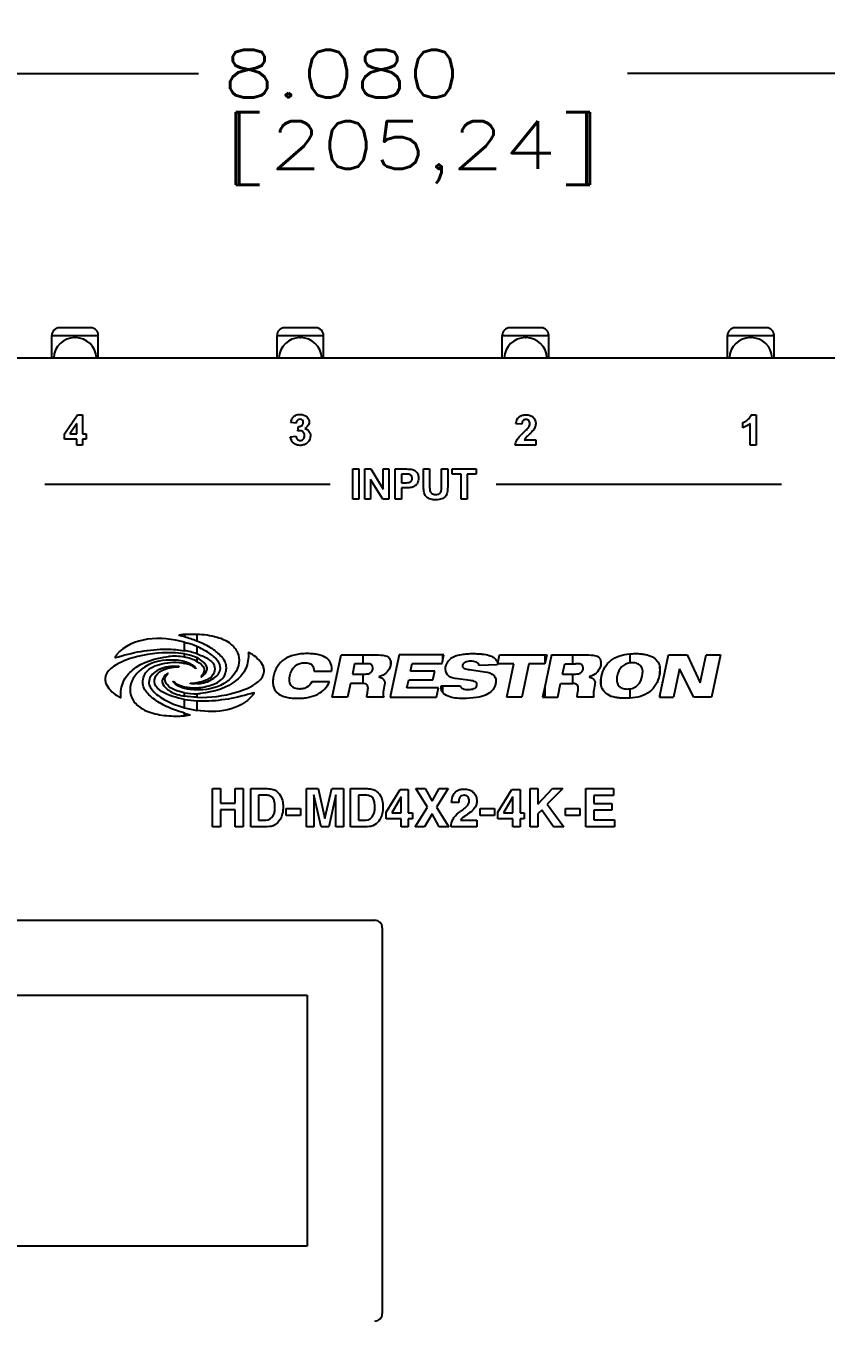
# Paper-space layout 'HD-MD4X2-4K-E_1' of a CAD drawing. Header units: inches. Extents: x 0 to 22, y 0 to 17.
# Drawn here: x 4.244 to 6.342, y 6.028 to 9.424 of the extents above; entities that cross this region are included whole.
import ezdxf
from ezdxf.enums import TextEntityAlignment as Align

# ---------------------------------------------------------------- set-up
doc = ezdxf.new("R2010")
doc.units = ezdxf.units.IN
doc.header["$LTSCALE"] = 1.21
doc.header["$MEASUREMENT"] = 0
doc.layers.get('0').update_dxf_attribs({"linetype": 'CONTINUOUS'})
doc.layers.add('DIM', color=7, linetype='CONTINUOUS')
doc.styles.get("Standard").update_dxf_attribs({"font": 'simplex.shx'})
doc.dimstyles.new('DIMSTYLE_1', dxfattribs={"dimtxt": 0.125, "dimasz": 0.18, "dimexe": 0.125, "dimexo": 0.0625, "dimgap": 0.0625, "dimtad": 0, "dimtih": 1, "dimtoh": 1, "dimdec": 3, "dimzin": 4, "dimdsep": 46, "dimtxsty": 'Standard', "dimblk": '_FILLED', "dimblk1": '_FILLED', "dimblk2": '_FILLED', "dimcen": 0.09, "dimadec": 0, "dimazin": 0, "dimtp": 0.001, "dimtm": 0.001, "dimtfac": 1, "dimtdec": 3, "dimtofl": 0, "dimtmove": 0, "dimatfit": 3, "dimldrblk": '_FILLED', "dimfxl": 0, "dimtolj": 1, "dimtzin": 4, "dimarcsym": 0})

# ---------------------------------------------------------------- blocks, each defined once
blk = doc.blocks.new('_FILLED')
at = {"color": 0, "linetype": 'ByBlock'}
blk.add_solid([(0, 0), (-1, 0.174), (-1, -0.174)], dxfattribs=at)
blk = doc.blocks.new('*D6')
at = {"layer": 'DIM', "color": 5, "linetype": 'Continuous'}
for p, q in [((1.219, 8.2142), (1.219, 9.4239)), ((9.2993, 8.1159), (9.2993, 9.4239)), ((1.219, 9.2989), (4.6966, 9.2989)), ((9.2993, 9.2989), (5.8216, 9.2989))]:
    blk.add_line(p, q, dxfattribs=at)
at = {"layer": 'DIM', "color": 5, "linetype": 'Continuous', "xscale": 0.18, "yscale": 0.18, "zscale": 0.18, "rotation": 180}
blk.add_blockref('_FILLED', (1.219, 9.2989), dxfattribs=at)
at = {"layer": 'DIM', "color": 5, "linetype": 'Continuous', "xscale": 0.18, "yscale": 0.18, "zscale": 0.18}
blk.add_blockref('_FILLED', (9.2993, 9.2989), dxfattribs=at)
at = {"layer": 'DIM', "color": 5, "linetype": 'Continuous'}
for s, p, p2 in [('8.080', (4.7591, 9.2364), (5.3841, 9.2364)), ('[', (4.7591, 9.0489), (4.8841, 9.0489)), ('205,24', (4.8841, 9.0489), (5.6341, 9.0489)), (']', (5.6341, 9.0489), (5.7591, 9.0489))]:
    blk.add_text(s, height=0.125, dxfattribs=at).set_placement(p, p2, align=Align.FIT)

psp = doc.layouts.new('HD-MD4X2-4K-E_1')

# ---------------------------------------------------------------- linework, layer by layer
at = {"color": 7, "linetype": 'Continuous'}
for p, q in [((4.4146, 8.6321), (4.332, 8.6321)), ((5.0052, 8.6321), (4.9225, 8.6321)), ((5.5957, 8.6321), (5.5131, 8.6321)), ((6.1863, 8.6321), (6.1036, 8.6321)), ((4.3123, 8.5534), (4.3123, 8.6125)), ((4.3123, 8.6125), (4.4343, 8.6125)), ((4.3724, 8.6065), (4.3743, 8.6065)), ((4.4343, 8.5534), (4.4343, 8.6125)), ((4.9028, 8.5534), (4.9028, 8.6125)), ((4.9028, 8.6125), (5.0249, 8.6125)), ((4.9629, 8.6065), (4.9649, 8.6065)), ((5.0249, 8.5534), (5.0249, 8.6125)), ((5.4934, 8.5534), (5.4934, 8.6125)), ((5.4934, 8.6125), (5.6154, 8.6125)), ((5.5535, 8.6065), (5.5554, 8.6065)), ((5.6154, 8.5534), (5.6154, 8.6125)), ((6.0839, 8.5534), (6.0839, 8.6125)), ((6.0839, 8.6125), (6.206, 8.6125)), ((6.144, 8.6065), (6.146, 8.6065)), ((6.206, 8.5534), (6.206, 8.6125)), ((0.978, 8.5534), (9.5402, 8.5534)), ((4.3456, 8.354), (4.3801, 8.4045)), ((4.3801, 8.4045), (4.3929, 8.4045)), ((4.3929, 8.4045), (4.3929, 8.354)), ((6.1463, 8.4041), (6.1587, 8.4041)), ((6.1587, 8.4041), (6.1587, 8.3242)), ((4.3781, 8.3812), (4.3599, 8.354)), ((4.3781, 8.354), (4.3781, 8.3812)), ((4.9529, 8.382), (4.9388, 8.3844)), ((4.9573, 8.3612), (4.959, 8.3736)), ((5.5446, 8.3792), (5.5294, 8.3807)), ((6.1237, 8.3701), (6.1237, 8.384)), ((6.1434, 8.3242), (6.1434, 8.3817)), ((4.3456, 8.3406), (4.3456, 8.354)), ((4.3781, 8.3406), (4.3456, 8.3406)), ((4.3599, 8.354), (4.3781, 8.354)), ((4.3781, 8.3246), (4.3781, 8.3406)), ((4.3929, 8.3246), (4.3781, 8.3246)), ((4.3929, 8.354), (4.4028, 8.354)), ((4.3929, 8.3406), (4.3929, 8.3246)), ((4.4028, 8.3406), (4.3929, 8.3406)), ((4.4028, 8.354), (4.4028, 8.3406)), ((4.9377, 8.3465), (4.9525, 8.3482)), ((5.5811, 8.3244), (5.5276, 8.3244)), ((5.5508, 8.3385), (5.5811, 8.3385)), ((5.5811, 8.3385), (5.5811, 8.3244)), ((6.1587, 8.3242), (6.1434, 8.3242)), ((5.1013, 8.1826), (5.1013, 8.2621)), ((5.1013, 8.2621), (5.1174, 8.2621)), ((5.1174, 8.2621), (5.1174, 8.1826)), ((5.1329, 8.1826), (5.1329, 8.2621)), ((5.1329, 8.2621), (5.1485, 8.2621)), ((5.1485, 8.2621), (5.1811, 8.2089)), ((5.1811, 8.2089), (5.1811, 8.2621)), ((5.1811, 8.2621), (5.196, 8.2621)), ((5.196, 8.2621), (5.196, 8.1826)), ((5.2129, 8.1826), (5.2129, 8.2621)), ((5.2129, 8.2621), (5.2387, 8.2621)), ((5.2869, 8.2197), (5.2869, 8.2621)), ((5.2869, 8.2621), (5.303, 8.2621)), ((5.303, 8.2621), (5.303, 8.219)), ((5.3343, 8.2181), (5.3343, 8.2621)), ((5.3343, 8.2621), (5.3504, 8.2621)), ((5.3504, 8.2621), (5.3504, 8.2203)), ((5.3617, 8.2487), (5.3617, 8.2621)), ((5.3617, 8.2621), (5.4249, 8.2621)), ((5.4249, 8.2621), (5.4249, 8.2487)), ((5.0425, 8.221), (4.2944, 8.221)), ((5.1478, 8.2346), (5.1478, 8.1826)), ((5.1799, 8.1826), (5.1478, 8.2346)), ((5.229, 8.2487), (5.229, 8.226)), ((5.2368, 8.2487), (5.229, 8.2487)), ((5.229, 8.226), (5.2378, 8.226)), ((5.3853, 8.2487), (5.3617, 8.2487)), ((5.3853, 8.1826), (5.3853, 8.2487)), ((5.4013, 8.2487), (5.4013, 8.1826)), ((5.4249, 8.2487), (5.4013, 8.2487)), ((6.2256, 8.2212), (5.4775, 8.2212)), ((5.229, 8.2126), (5.229, 8.1826)), ((5.2395, 8.2126), (5.229, 8.2126)), ((5.1174, 8.1826), (5.1013, 8.1826)), ((5.1478, 8.1826), (5.1329, 8.1826)), ((5.196, 8.1826), (5.1799, 8.1826)), ((5.229, 8.1826), (5.2129, 8.1826)), ((5.4013, 8.1826), (5.3853, 8.1826)), ((4.6605, 7.8288), (4.6605, 7.8218)), ((4.6925, 7.8292), (4.6925, 7.8108)), ((4.6605, 7.7857), (4.6605, 7.8077)), ((4.6605, 7.8077), (4.6677, 7.8056)), ((4.6605, 7.7686), (4.6605, 7.7772)), ((4.6925, 7.7966), (4.6925, 7.7777)), ((5.8277, 7.7774), (5.8277, 7.7535)), ((4.6605, 7.7525), (4.6605, 7.7574)), ((4.6925, 7.7677), (4.6925, 7.7577)), ((5.0476, 7.664), (5.0712, 7.7749)), ((5.0712, 7.7749), (5.1578, 7.7749)), ((5.1061, 7.7512), (5.1004, 7.7244)), ((5.1337, 7.7512), (5.1061, 7.7512)), ((5.1276, 7.7749), (5.1276, 7.7512)), ((5.2227, 7.7749), (5.2001, 7.6688)), ((5.2001, 7.7608), (5.2001, 7.746)), ((5.2003, 7.7471), (5.2001, 7.746)), ((5.3404, 7.7749), (5.2227, 7.7749)), ((5.2529, 7.7324), (5.2571, 7.7522)), ((5.2571, 7.7522), (5.3356, 7.7522)), ((5.3356, 7.7522), (5.3366, 7.757)), ((5.3366, 7.757), (5.3404, 7.7749)), ((5.3366, 7.7749), (5.3366, 7.757)), ((5.4804, 7.7484), (5.4331, 7.7468)), ((5.478, 7.7599), (5.4818, 7.7526)), ((5.4805, 7.7512), (5.4804, 7.7484)), ((5.5237, 7.7512), (5.4805, 7.7512)), ((5.4818, 7.7526), (5.4865, 7.7749)), ((5.4865, 7.7749), (5.6105, 7.7749)), ((5.5052, 7.664), (5.5237, 7.7512)), ((5.563, 7.7512), (5.5445, 7.664)), ((5.6054, 7.7512), (5.563, 7.7512)), ((5.6046, 7.7749), (5.6046, 7.7512)), ((5.6224, 7.7749), (5.6046, 7.6913)), ((5.6105, 7.7749), (5.6054, 7.7512)), ((5.6224, 7.7749), (5.709, 7.7749)), ((5.6516, 7.7244), (5.6573, 7.7512)), ((5.6573, 7.7512), (5.685, 7.7512)), ((5.6788, 7.7512), (5.6788, 7.7749)), ((5.7521, 7.7503), (5.7516, 7.7471)), ((5.7521, 7.7573), (5.7521, 7.7503)), ((5.9062, 7.6673), (5.9291, 7.7749)), ((5.9062, 7.744), (5.9062, 7.7256)), ((5.9291, 7.7749), (5.9783, 7.7749)), ((5.9783, 7.7749), (6.0121, 7.7013)), ((6.0121, 7.7013), (6.0278, 7.7749)), ((6.0278, 7.7749), (6.0656, 7.7749)), ((6.0656, 7.7749), (6.042, 7.664)), ((4.4521, 7.7118), (4.4521, 7.7099)), ((4.869, 7.7315), (4.869, 7.7339)), ((5.0001, 7.7318), (5.0461, 7.7318)), ((5.1004, 7.7244), (5.1304, 7.7244)), ((5.1276, 7.7244), (5.1276, 7.6995)), ((5.1767, 7.7196), (5.1699, 7.7172)), ((5.1699, 7.7172), (5.1765, 7.7142)), ((5.2435, 7.6882), (5.248, 7.7095)), ((5.248, 7.7095), (5.3116, 7.7095)), ((5.3165, 7.7324), (5.2529, 7.7324)), ((5.3116, 7.7095), (5.3165, 7.7324)), ((5.4102, 7.7073), (5.3773, 7.7115)), ((5.4071, 7.7361), (5.4471, 7.7303)), ((5.6516, 7.7244), (5.6817, 7.7244)), ((5.6788, 7.6995), (5.6788, 7.7244)), ((5.7279, 7.7196), (5.7211, 7.7172)), ((5.7211, 7.7172), (5.7277, 7.7142)), ((5.9062, 7.7256), (5.9052, 7.7201)), ((5.958, 7.7383), (5.9421, 7.664)), ((5.9954, 7.664), (5.958, 7.7383)), ((4.6605, 7.6912), (4.6605, 7.6863)), ((4.6925, 7.7016), (4.6925, 7.6992)), ((4.6925, 7.6887), (4.6925, 7.6826)), ((4.6984, 7.6826), (4.6925, 7.6826)), ((5.0401, 7.7041), (4.994, 7.7041)), ((5.0951, 7.6996), (5.0875, 7.664)), ((5.1245, 7.6996), (5.0951, 7.6996)), ((5.1276, 7.6995), (5.1245, 7.6996)), ((5.3259, 7.6882), (5.2435, 7.6882)), ((5.3207, 7.664), (5.3259, 7.6882)), ((5.3328, 7.69), (5.3331, 7.6907)), ((5.3332, 7.6865), (5.3328, 7.69)), ((5.3331, 7.6907), (5.3333, 7.6937)), ((5.3333, 7.6937), (5.383, 7.6937)), ((5.3366, 7.6937), (5.3366, 7.6773)), ((5.6046, 7.6913), (5.5988, 7.664)), ((5.6046, 7.6913), (5.6046, 7.664)), ((5.6387, 7.664), (5.6463, 7.6996)), ((5.6463, 7.6996), (5.6758, 7.6996)), ((5.6758, 7.6996), (5.6788, 7.6995)), ((5.7521, 7.6984), (5.7521, 7.7091)), ((5.8277, 7.6856), (5.8277, 7.6613)), ((4.6605, 7.6665), (4.6605, 7.6751)), ((4.6605, 7.636), (4.6605, 7.658)), ((4.6925, 7.6728), (4.6925, 7.6634)), ((4.6925, 7.6546), (4.6925, 7.6292)), ((5.0875, 7.664), (5.0476, 7.664)), ((5.2001, 7.6688), (5.1991, 7.664)), ((5.1991, 7.664), (5.3207, 7.664)), ((5.2001, 7.6688), (5.2001, 7.664)), ((5.5445, 7.664), (5.5052, 7.664)), ((5.5988, 7.664), (5.6387, 7.664)), ((5.9062, 7.6673), (5.9054, 7.664)), ((5.9054, 7.664), (5.9421, 7.664)), ((5.9062, 7.664), (5.9062, 7.6673)), ((6.042, 7.664), (5.9954, 7.664)), ((4.6533, 7.6381), (4.6605, 7.636)), ((4.6605, 7.6149), (4.6605, 7.6219)), ((4.6605, 7.6219), (4.6745, 7.6178)), ((4.7338, 7.324), (4.7338, 7.424)), ((4.7338, 7.424), (4.7546, 7.424)), ((4.7546, 7.424), (4.7546, 7.3859)), ((4.7934, 7.3859), (4.7934, 7.424)), ((4.7934, 7.424), (4.8142, 7.424)), ((4.8142, 7.424), (4.8142, 7.324)), ((4.8341, 7.324), (4.8341, 7.424)), ((4.8341, 7.424), (4.8772, 7.424)), ((4.8544, 7.4066), (4.8544, 7.3414)), ((4.8737, 7.4066), (4.8544, 7.4066)), ((4.9801, 7.324), (4.9801, 7.424)), ((4.9801, 7.424), (5.0104, 7.424)), ((5.0182, 7.324), (4.9994, 7.4079)), ((4.9994, 7.4079), (4.9995, 7.3917)), ((5.0104, 7.424), (5.0286, 7.3454)), ((5.0286, 7.3454), (5.0467, 7.424)), ((5.0574, 7.4079), (5.0385, 7.324)), ((5.0467, 7.424), (5.0768, 7.424)), ((5.0573, 7.3917), (5.0574, 7.4079)), ((5.0768, 7.424), (5.0768, 7.324)), ((5.0959, 7.324), (5.0959, 7.424)), ((5.0959, 7.424), (5.139, 7.424)), ((5.1162, 7.4066), (5.1162, 7.3414)), ((5.1355, 7.4066), (5.1162, 7.4066)), ((5.1892, 7.3621), (5.2253, 7.4218)), ((5.2253, 7.4218), (5.247, 7.4218)), ((5.247, 7.4218), (5.247, 7.3603)), ((5.297, 7.375), (5.2665, 7.424)), ((5.2665, 7.424), (5.2914, 7.424)), ((5.2914, 7.424), (5.3092, 7.3915)), ((5.3092, 7.3915), (5.3276, 7.424)), ((5.3517, 7.424), (5.3211, 7.3758)), ((5.3276, 7.424), (5.3517, 7.424)), ((5.482, 7.3621), (5.5182, 7.4218)), ((5.5182, 7.4218), (5.5399, 7.4218)), ((5.5399, 7.4218), (5.5399, 7.3603)), ((5.5664, 7.324), (5.5664, 7.424)), ((5.5664, 7.424), (5.5869, 7.424)), ((5.5869, 7.3828), (5.6255, 7.424)), ((5.5869, 7.424), (5.5869, 7.3828)), ((5.6525, 7.424), (5.6115, 7.3829)), ((5.6255, 7.424), (5.6525, 7.424)), ((5.7129, 7.324), (5.7129, 7.424)), ((5.7129, 7.424), (5.7851, 7.424)), ((5.7333, 7.4063), (5.7333, 7.3851)), ((5.7851, 7.4063), (5.7333, 7.4063)), ((5.7851, 7.424), (5.7851, 7.4063)), ((4.7546, 7.3859), (4.7934, 7.3859)), ((4.9269, 7.3536), (4.9269, 7.3719)), ((4.9269, 7.3719), (4.9647, 7.3719)), ((4.9647, 7.3719), (4.9647, 7.3536)), ((4.9995, 7.3917), (4.9995, 7.324)), ((5.0573, 7.324), (5.0573, 7.3917)), ((5.2281, 7.4027), (5.2036, 7.3603)), ((5.2281, 7.3603), (5.2281, 7.4027)), ((5.2649, 7.324), (5.297, 7.375)), ((5.3211, 7.3758), (5.3536, 7.324)), ((5.3793, 7.3879), (5.3605, 7.3879)), ((5.4354, 7.3536), (5.4354, 7.3719)), ((5.4354, 7.3719), (5.4733, 7.3719)), ((5.4733, 7.3719), (5.4733, 7.3536)), ((5.5209, 7.4027), (5.4964, 7.3603)), ((5.5209, 7.3603), (5.5209, 7.4027)), ((5.6115, 7.3829), (5.6546, 7.324)), ((5.6588, 7.3536), (5.6588, 7.3719)), ((5.6588, 7.3719), (5.6966, 7.3719)), ((5.6966, 7.3719), (5.6966, 7.3536)), ((5.7333, 7.3851), (5.7808, 7.3851)), ((5.7808, 7.3851), (5.7808, 7.3677)), ((4.7546, 7.3687), (4.7546, 7.324)), ((4.7934, 7.3687), (4.7546, 7.3687)), ((4.7934, 7.324), (4.7934, 7.3687)), ((4.8544, 7.3414), (4.8737, 7.3414)), ((4.9647, 7.3536), (4.9269, 7.3536)), ((5.1162, 7.3414), (5.1355, 7.3414)), ((5.1892, 7.3452), (5.1892, 7.3621)), ((5.2281, 7.3452), (5.1892, 7.3452)), ((5.2036, 7.3603), (5.2281, 7.3603)), ((5.2281, 7.324), (5.2281, 7.3452)), ((5.247, 7.3603), (5.2582, 7.3603)), ((5.247, 7.3452), (5.247, 7.324)), ((5.2582, 7.3452), (5.247, 7.3452)), ((5.2582, 7.3603), (5.2582, 7.3452)), ((5.3092, 7.3581), (5.2892, 7.324)), ((5.3282, 7.324), (5.3092, 7.3581)), ((5.3839, 7.3411), (5.4268, 7.3411)), ((5.4061, 7.3594), (5.3983, 7.3539)), ((5.4268, 7.3411), (5.4268, 7.324)), ((5.4733, 7.3536), (5.4354, 7.3536)), ((5.482, 7.3452), (5.482, 7.3621)), ((5.5209, 7.3452), (5.482, 7.3452)), ((5.4964, 7.3603), (5.5209, 7.3603)), ((5.5209, 7.324), (5.5209, 7.3452)), ((5.5399, 7.3603), (5.551, 7.3603)), ((5.5399, 7.3452), (5.5399, 7.324)), ((5.551, 7.3452), (5.5399, 7.3452)), ((5.551, 7.3603), (5.551, 7.3452)), ((5.597, 7.3677), (5.5869, 7.3575)), ((5.5869, 7.3575), (5.5869, 7.324)), ((5.6278, 7.324), (5.597, 7.3677)), ((5.6966, 7.3536), (5.6588, 7.3536)), ((5.7333, 7.3677), (5.7333, 7.342)), ((5.7808, 7.3677), (5.7333, 7.3677)), ((5.7333, 7.342), (5.7876, 7.342)), ((5.7876, 7.342), (5.7876, 7.324)), ((4.7546, 7.324), (4.7338, 7.324)), ((4.8142, 7.324), (4.7934, 7.324)), ((4.8772, 7.324), (4.8341, 7.324)), ((4.9995, 7.324), (4.9801, 7.324)), ((5.0385, 7.324), (5.0182, 7.324)), ((5.0768, 7.324), (5.0573, 7.324)), ((5.139, 7.324), (5.0959, 7.324)), ((5.247, 7.324), (5.2281, 7.324)), ((5.2892, 7.324), (5.2649, 7.324)), ((5.3536, 7.324), (5.3282, 7.324)), ((5.4268, 7.324), (5.3595, 7.324)), ((5.5399, 7.324), (5.5209, 7.324)), ((5.5869, 7.324), (5.5664, 7.324)), ((5.6546, 7.324), (5.6278, 7.324)), ((5.7876, 7.324), (5.7129, 7.324)), ((2.0046, 7.079), (5.1591, 7.079)), ((5.1788, 7.0593), (5.1788, 6.0475)), ((2.1788, 6.8821), (4.982, 6.8821)), ((4.982, 6.8821), (4.982, 6.2247)), ((4.982, 6.2247), (2.1788, 6.2247))]:
    psp.add_line(p, q, dxfattribs=at)
for centre, radius, start, end in [((4.332, 8.6125), 0.0197, 90, 180), ((4.4146, 8.6125), 0.0197, 0, 90), ((4.9225, 8.6125), 0.0197, 90, 180), ((5.0052, 8.6125), 0.0197, 0, 90), ((5.5131, 8.6125), 0.0197, 90, 180), ((5.5957, 8.6125), 0.0197, 0, 90), ((6.1036, 8.6125), 0.0197, 90, 180), ((6.1863, 8.6125), 0.0197, 0, 90), ((4.3724, 8.5514), 0.0551, 90, 177.9516), ((4.3743, 8.5514), 0.0551, 2.0478, 90), ((4.9629, 8.5514), 0.0551, 90, 177.9516), ((4.9649, 8.5514), 0.0551, 2.0478, 90), ((5.5535, 8.5514), 0.0551, 90, 177.9516), ((5.5554, 8.5514), 0.0551, 2.0478, 90), ((6.144, 8.5514), 0.0551, 90, 177.9516), ((6.146, 8.5514), 0.0551, 2.0478, 90), ((4.444, 7.1116), 0.7424, 73.0421, 74.1637), ((4.5913, 7.5566), 0.2605, 67.153, 72.9389), ((4.634, 7.6257), 0.1454, 79.4923, 96.0511), ((4.7028, 7.9969), 0.3336, 268.231, 286.2296), ((4.687, 7.8186), 0.1459, 259.5337, 272.1325), ((4.6881, 7.8024), 0.1297, 271.911, 276.3048), ((4.6387, 8), 0.3858, 270.8088, 273.2492), ((4.7346, 7.9032), 0.2773, 254.5165, 261.2674), ((5.1591, 7.0593), 0.0197, 0, 90), ((5.1591, 6.0475), 0.0197, 270, 360)]:
    psp.add_arc(centre, radius, start, end, dxfattribs=at)
for points, knots in [([(4.9388, 8.3844), (4.9397, 8.3885), (4.9419, 8.3962), (4.9516, 8.4038), (4.9658, 8.4065), (4.9818, 8.4011), (4.9876, 8.3888), (4.9869, 8.3832), (4.9867, 8.3824)], [0, 0, 0, 0, 0.173021, 0.322776, 0.492634, 0.764598, 0.965941, 1, 1, 1, 1]), ([(4.9634, 8.3927), (4.9632, 8.3927), (4.9606, 8.3927), (4.955, 8.3905), (4.9532, 8.3849), (4.9529, 8.382)], [0, 0, 0, 0, 0.023326, 0.469195, 1, 1, 1, 1]), ([(4.959, 8.3736), (4.9623, 8.3735), (4.9691, 8.3747), (4.9727, 8.3834), (4.9702, 8.3909), (4.9656, 8.3926), (4.9634, 8.3927)], [0, 0, 0, 0, 0.314223, 0.577114, 0.794992, 1, 1, 1, 1]), ([(5.5294, 8.3807), (5.5301, 8.3873), (5.534, 8.3978), (5.5462, 8.4035), (5.556, 8.4047), (5.5661, 8.4034), (5.5772, 8.3971), (5.5814, 8.3867), (5.581, 8.3798), (5.5809, 8.3786)], [0, 0, 0, 0, 0.25118, 0.364908, 0.489935, 0.623559, 0.740564, 0.956377, 1, 1, 1, 1]), ([(5.5626, 8.3717), (5.5644, 8.3744), (5.5668, 8.3803), (5.5646, 8.3883), (5.5597, 8.3913), (5.5555, 8.3918), (5.5512, 8.3912), (5.5483, 8.3894), (5.5471, 8.3879), (5.5468, 8.3874)], [0, 0, 0, 0, 0.270949, 0.499437, 0.605612, 0.725485, 0.845201, 0.95374, 1, 1, 1, 1]), ([(6.1237, 8.384), (6.1259, 8.3847), (6.1304, 8.3868), (6.1369, 8.3912), (6.1428, 8.3968), (6.1454, 8.4016), (6.1463, 8.4041)], [0, 0, 0, 0, 0.219879, 0.482005, 0.750571, 1, 1, 1, 1]), ([(4.9756, 8.3681), (4.9797, 8.3672), (4.9879, 8.3625), (4.9925, 8.347), (4.986, 8.3325), (4.9744, 8.3251), (4.9648, 8.3236), (4.9586, 8.3243), (4.9561, 8.3249)], [0, 0, 0, 0, 0.172515, 0.348527, 0.611971, 0.750553, 0.894603, 1, 1, 1, 1]), ([(4.9748, 8.3522), (4.9747, 8.3532), (4.9741, 8.3556), (4.9715, 8.3603), (4.9646, 8.3632), (4.9596, 8.3618), (4.9573, 8.3612)], [0, 0, 0, 0, 0.126894, 0.327782, 0.689438, 1, 1, 1, 1]), ([(5.5276, 8.3244), (5.5279, 8.327), (5.5291, 8.3324), (5.5329, 8.3405), (5.5401, 8.3493), (5.5463, 8.3552), (5.55, 8.3587)], [0, 0, 0, 0, 0.191305, 0.386462, 0.638615, 1, 1, 1, 1]), ([(5.55, 8.3587), (5.5515, 8.3601), (5.5559, 8.3643), (5.5604, 8.3685), (5.5626, 8.3717)], [0, 0, 0, 0, 0.353209, 1, 1, 1, 1]), ([(5.5809, 8.3786), (5.5806, 8.3763), (5.5795, 8.3722), (5.5766, 8.3666), (5.5733, 8.3618), (5.5686, 8.3567), (5.5631, 8.3516), (5.558, 8.3469), (5.5543, 8.3433), (5.5522, 8.3407), (5.5512, 8.3393), (5.5508, 8.3385)], [0, 0, 0, 0, 0.135977, 0.245026, 0.369082, 0.482626, 0.648223, 0.806336, 0.896825, 0.951079, 1, 1, 1, 1]), ([(4.9561, 8.3249), (4.9554, 8.3251), (4.9517, 8.3262), (4.9429, 8.3312), (4.9384, 8.3404), (4.9377, 8.3465)], [0, 0, 0, 0, 0.074666, 0.387089, 1, 1, 1, 1]), ([(4.9525, 8.3482), (4.9528, 8.3451), (4.955, 8.339), (4.964, 8.3354), (4.9714, 8.3388), (4.9745, 8.3445), (4.975, 8.3488), (4.9749, 8.3514), (4.9748, 8.3522)], [0, 0, 0, 0, 0.242401, 0.449682, 0.673879, 0.798579, 0.94039, 1, 1, 1, 1]), ([(5.2387, 8.2621), (5.2409, 8.2621), (5.2473, 8.262), (5.2538, 8.262), (5.2578, 8.2609)], [0, 0, 0, 0, 0.349301, 1, 1, 1, 1]), ([(5.2578, 8.2609), (5.2623, 8.2598), (5.2688, 8.2553), (5.2733, 8.2461), (5.2741, 8.2383), (5.2735, 8.2311), (5.271, 8.2238), (5.2662, 8.2183), (5.2605, 8.215), (5.2553, 8.2133), (5.2482, 8.2128), (5.2427, 8.2126), (5.2395, 8.2126)], [0, 0, 0, 0, 0.174864, 0.271994, 0.381842, 0.467426, 0.542172, 0.672879, 0.733052, 0.788914, 0.878439, 1, 1, 1, 1]), ([(5.2378, 8.226), (5.2404, 8.226), (5.2447, 8.2261), (5.2501, 8.2269), (5.2534, 8.2287), (5.2564, 8.2319), (5.2581, 8.2378), (5.256, 8.2439), (5.252, 8.2471), (5.2482, 8.2483), (5.243, 8.2486), (5.2392, 8.2487), (5.2368, 8.2487)], [0, 0, 0, 0, 0.151481, 0.24434, 0.306937, 0.3674, 0.49078, 0.636226, 0.706799, 0.77888, 0.861827, 1, 1, 1, 1]), ([(5.3504, 8.2203), (5.3504, 8.2163), (5.3502, 8.2095), (5.3495, 8.2008), (5.3475, 8.1947), (5.3444, 8.1899), (5.3402, 8.1862), (5.3347, 8.1833), (5.3277, 8.1815), (5.3191, 8.1811), (5.3104, 8.1815), (5.3027, 8.1834), (5.2971, 8.1866), (5.293, 8.1905), (5.2901, 8.1948), (5.288, 8.2007), (5.2872, 8.209), (5.2869, 8.2158), (5.2869, 8.2197)], [0, 0, 0, 0, 0.103661, 0.172159, 0.221006, 0.266841, 0.313347, 0.364071, 0.42338, 0.496026, 0.581129, 0.644983, 0.69652, 0.74359, 0.787298, 0.828087, 0.900562, 1, 1, 1, 1]), ([(5.303, 8.219), (5.303, 8.2175), (5.3031, 8.2131), (5.303, 8.2086), (5.3036, 8.2057)], [0, 0, 0, 0, 0.351358, 1, 1, 1, 1]), ([(5.3036, 8.2057), (5.3042, 8.2027), (5.307, 8.1982), (5.3133, 8.1953), (5.3191, 8.1948), (5.3248, 8.1952), (5.3294, 8.1974), (5.3324, 8.2007), (5.3347, 8.2077), (5.3343, 8.2136), (5.3343, 8.2181)], [0, 0, 0, 0, 0.17472, 0.271011, 0.385489, 0.499556, 0.590058, 0.66887, 0.744491, 1, 1, 1, 1]), ([(4.6605, 7.8077), (4.6292, 7.8163), (4.5659, 7.8248), (4.5018, 7.7983), (4.4822, 7.7752)], [0, 0, 0, 0, 0.517632, 1, 1, 1, 1]), ([(4.6466, 7.827), (4.6474, 7.8272), (4.6518, 7.828), (4.6563, 7.8286), (4.6599, 7.8288)], [0, 0, 0, 0, 0.177548, 1, 1, 1, 1]), ([(4.6925, 7.8292), (4.7104, 7.8286), (4.7416, 7.8248), (4.78, 7.808), (4.8017, 7.7824), (4.8066, 7.7423), (4.7703, 7.694), (4.7238, 7.6827), (4.6984, 7.6826)], [0, 0, 0, 0, 0.189807, 0.327723, 0.433091, 0.527085, 0.732384, 1, 1, 1, 1]), ([(4.4792, 7.7674), (4.5226, 7.7812), (4.584, 7.7929), (4.6452, 7.7882), (4.6605, 7.7857)], [0, 0, 0, 0, 0.745252, 1, 1, 1, 1]), ([(4.6605, 7.7772), (4.65, 7.779), (4.6046, 7.7828), (4.5584, 7.7769), (4.5251, 7.7671)], [0, 0, 0, 0, 0.235316, 1, 1, 1, 1]), ([(4.7627, 7.7165), (4.7687, 7.7258), (4.7746, 7.7507), (4.7522, 7.7768), (4.7254, 7.7967), (4.7044, 7.8062), (4.6925, 7.8108)], [0, 0, 0, 0, 0.247693, 0.492717, 0.712393, 1, 1, 1, 1]), ([(4.7444, 7.7191), (4.7498, 7.7241), (4.7585, 7.7388), (4.7465, 7.763), (4.7235, 7.7814), (4.7037, 7.7918), (4.6925, 7.7966)], [0, 0, 0, 0, 0.19956, 0.399057, 0.667051, 1, 1, 1, 1]), ([(4.8276, 7.7803), (4.8283, 7.7663), (4.8251, 7.7383), (4.7844, 7.6906), (4.736, 7.6771), (4.7024, 7.6735)], [0, 0, 0, 0, 0.231873, 0.440734, 1, 1, 1, 1]), ([(4.8382, 7.7758), (4.8364, 7.777), (4.8329, 7.7781), (4.8301, 7.7815), (4.8276, 7.7806), (4.8276, 7.7803)], [0, 0, 0, 0, 0.530052, 0.915976, 1, 1, 1, 1]), ([(5.0461, 7.7318), (5.0469, 7.7382), (5.0464, 7.7515), (5.0332, 7.7682), (5.0155, 7.7748), (4.9981, 7.7776), (4.9818, 7.7783), (4.9648, 7.7775), (4.944, 7.7739), (4.9216, 7.765), (4.9052, 7.7484), (4.8972, 7.7324), (4.8938, 7.7209), (4.8926, 7.7135), (4.8923, 7.7109)], [0, 0, 0, 0, 0.090647, 0.175334, 0.279542, 0.345022, 0.421183, 0.505607, 0.581642, 0.713998, 0.83434, 0.896397, 0.962503, 1, 1, 1, 1]), ([(5.3449, 7.7428), (5.3461, 7.7484), (5.3508, 7.7597), (5.3669, 7.7715), (5.3847, 7.7759), (5.402, 7.7777), (5.4162, 7.7781), (5.4294, 7.7778), (5.4433, 7.7768), (5.4573, 7.7744), (5.4705, 7.769), (5.4764, 7.763), (5.478, 7.7599)], [0, 0, 0, 0, 0.113037, 0.229, 0.375681, 0.466483, 0.57079, 0.652637, 0.724886, 0.842817, 0.930901, 1, 1, 1, 1]), ([(5.7521, 7.7091), (5.7525, 7.7124), (5.7542, 7.7238), (5.7608, 7.7424), (5.7834, 7.7687), (5.8101, 7.7758), (5.8277, 7.7774)], [0, 0, 0, 0, 0.088524, 0.312646, 0.522396, 1, 1, 1, 1]), ([(5.8277, 7.7774), (5.8326, 7.7778), (5.8421, 7.7782), (5.8557, 7.7777), (5.8709, 7.7757), (5.8918, 7.7701), (5.9043, 7.7544), (5.9062, 7.744)], [0, 0, 0, 0, 0.15941, 0.30838, 0.440083, 0.658459, 1, 1, 1, 1]), ([(4.5251, 7.7671), (4.5154, 7.7643), (4.4874, 7.7548), (4.4528, 7.7329), (4.4521, 7.7118)], [0, 0, 0, 0, 0.322772, 1, 1, 1, 1]), ([(4.4822, 7.7752), (4.4812, 7.7739), (4.4803, 7.7715), (4.4778, 7.769), (4.4789, 7.7673), (4.4792, 7.7674)], [0, 0, 0, 0, 0.543324, 0.883039, 1, 1, 1, 1]), ([(4.4934, 7.6634), (4.4927, 7.6774), (4.4959, 7.7054), (4.5367, 7.7531), (4.5851, 7.7666), (4.6187, 7.7702)], [0, 0, 0, 0, 0.231902, 0.440703, 1, 1, 1, 1]), ([(4.6226, 7.7611), (4.596, 7.761), (4.5472, 7.7488), (4.5117, 7.6946), (4.5237, 7.6526), (4.5531, 7.6281), (4.5955, 7.6159), (4.6277, 7.6141), (4.6441, 7.6143)], [0, 0, 0, 0, 0.266714, 0.468617, 0.564314, 0.678648, 0.835378, 1, 1, 1, 1]), ([(4.5584, 7.7272), (4.5672, 7.7409), (4.6051, 7.7552), (4.6411, 7.7567), (4.6605, 7.7525)], [0, 0, 0, 0, 0.450776, 1, 1, 1, 1]), ([(4.6459, 7.7444), (4.6307, 7.7452), (4.605, 7.7445), (4.5836, 7.7308), (4.5767, 7.7245)], [0, 0, 0, 0, 0.620774, 1, 1, 1, 1]), ([(4.6001, 7.679), (4.5925, 7.6835), (4.5786, 7.6955), (4.5835, 7.7238), (4.6105, 7.7403), (4.6328, 7.7433), (4.6459, 7.7433)], [0, 0, 0, 0, 0.230708, 0.416307, 0.656998, 1, 1, 1, 1]), ([(4.721, 7.7646), (4.728, 7.7605), (4.7405, 7.7503), (4.7397, 7.7144), (4.7098, 7.704), (4.6925, 7.7016)], [0, 0, 0, 0, 0.253465, 0.452489, 1, 1, 1, 1]), ([(4.6925, 7.7577), (4.7003, 7.7534), (4.7171, 7.7425), (4.7097, 7.7228), (4.7042, 7.7179)], [0, 0, 0, 0, 0.544786, 1, 1, 1, 1]), ([(4.7049, 7.7169), (4.7123, 7.7224), (4.7267, 7.7395), (4.712, 7.7537), (4.7065, 7.7586)], [0, 0, 0, 0, 0.552198, 1, 1, 1, 1]), ([(4.869, 7.7339), (4.8689, 7.7373), (4.8648, 7.7549), (4.8499, 7.7675), (4.8382, 7.7758)], [0, 0, 0, 0, 0.189503, 1, 1, 1, 1]), ([(4.9365, 7.7201), (4.9385, 7.7294), (4.947, 7.7481), (4.9669, 7.754), (4.9761, 7.754)], [0, 0, 0, 0, 0.510222, 1, 1, 1, 1]), ([(4.9761, 7.754), (4.9824, 7.754), (4.9961, 7.7513), (5.0002, 7.7376), (5.0001, 7.7318)], [0, 0, 0, 0, 0.518773, 1, 1, 1, 1]), ([(5.1543, 7.7374), (5.1552, 7.7416), (5.1501, 7.7531), (5.139, 7.7512), (5.1337, 7.7512)], [0, 0, 0, 0, 0.442225, 1, 1, 1, 1]), ([(5.1578, 7.7749), (5.1654, 7.7749), (5.1774, 7.7746), (5.1935, 7.7713), (5.199, 7.7642), (5.2001, 7.7608)], [0, 0, 0, 0, 0.481895, 0.770072, 1, 1, 1, 1]), ([(5.4331, 7.7468), (5.4324, 7.7506), (5.427, 7.7558), (5.4181, 7.7576), (5.4081, 7.7583), (5.3984, 7.7573), (5.3912, 7.7529), (5.3888, 7.7487), (5.3888, 7.7457), (5.389, 7.7447)], [0, 0, 0, 0, 0.207508, 0.339714, 0.495346, 0.749425, 0.85059, 0.942904, 1, 1, 1, 1]), ([(5.389, 7.7447), (5.3891, 7.7439), (5.39, 7.7415), (5.3962, 7.7372), (5.4026, 7.7368), (5.4071, 7.7361)], [0, 0, 0, 0, 0.10685, 0.357076, 1, 1, 1, 1]), ([(5.7056, 7.7374), (5.7064, 7.7416), (5.7013, 7.7531), (5.6903, 7.7512), (5.685, 7.7512)], [0, 0, 0, 0, 0.443152, 1, 1, 1, 1]), ([(5.709, 7.7749), (5.7166, 7.7749), (5.7286, 7.7747), (5.7434, 7.7715), (5.7502, 7.7646), (5.7518, 7.7598), (5.7521, 7.7573)], [0, 0, 0, 0, 0.447746, 0.715145, 0.854271, 1, 1, 1, 1]), ([(5.8277, 7.7535), (5.8199, 7.7524), (5.808, 7.7468), (5.7986, 7.7329), (5.7943, 7.7199), (5.7929, 7.7063), (5.797, 7.6937), (5.8077, 7.6861), (5.8186, 7.6849), (5.8255, 7.6853), (5.8277, 7.6856)], [0, 0, 0, 0, 0.21934, 0.332514, 0.459138, 0.59523, 0.703592, 0.808547, 0.938043, 1, 1, 1, 1]), ([(5.8605, 7.7188), (5.8623, 7.7273), (5.8625, 7.7423), (5.8478, 7.753), (5.8369, 7.7542), (5.83, 7.7538), (5.8277, 7.7535)], [0, 0, 0, 0, 0.446834, 0.643089, 0.884911, 1, 1, 1, 1]), ([(4.4521, 7.7099), (4.4522, 7.7065), (4.4562, 7.6889), (4.4712, 7.6762), (4.4829, 7.6679)], [0, 0, 0, 0, 0.189383, 1, 1, 1, 1]), ([(4.6605, 7.6219), (4.6412, 7.6278), (4.6087, 7.6391), (4.5715, 7.6637), (4.5465, 7.693), (4.5524, 7.7178), (4.5584, 7.7272)], [0, 0, 0, 0, 0.360972, 0.605969, 0.80184, 1, 1, 1, 1]), ([(4.5767, 7.7245), (4.5705, 7.7189), (4.5616, 7.7), (4.5817, 7.6733), (4.6123, 7.6533), (4.6387, 7.6426), (4.6533, 7.6381)], [0, 0, 0, 0, 0.183159, 0.38383, 0.662168, 1, 1, 1, 1]), ([(4.6162, 7.7267), (4.6088, 7.7213), (4.5944, 7.7042), (4.609, 7.69), (4.6146, 7.685)], [0, 0, 0, 0, 0.552136, 1, 1, 1, 1]), ([(4.6605, 7.6751), (4.6513, 7.6768), (4.6351, 7.6817), (4.6158, 7.6928), (4.6053, 7.7109), (4.6126, 7.722), (4.6169, 7.7258)], [0, 0, 0, 0, 0.33487, 0.599651, 0.793025, 1, 1, 1, 1]), ([(4.6925, 7.6992), (4.6987, 7.6995), (4.7175, 7.7014), (4.7351, 7.7107), (4.7444, 7.7191)], [0, 0, 0, 0, 0.335025, 1, 1, 1, 1]), ([(4.6925, 7.6887), (4.7068, 7.6893), (4.7321, 7.6937), (4.7566, 7.707), (4.7627, 7.7165)], [0, 0, 0, 0, 0.55938, 1, 1, 1, 1]), ([(4.796, 7.6765), (4.8056, 7.6794), (4.8335, 7.6889), (4.868, 7.7104), (4.869, 7.7315)], [0, 0, 0, 0, 0.322052, 1, 1, 1, 1]), ([(4.8923, 7.7109), (4.8921, 7.7091), (4.8917, 7.7034), (4.8923, 7.6907), (4.9018, 7.673), (4.9209, 7.6647), (4.9394, 7.6614), (4.9556, 7.6607), (4.9716, 7.6613), (4.9899, 7.6639), (5.0099, 7.6704), (5.029, 7.6845), (5.0372, 7.6973), (5.0401, 7.7041)], [0, 0, 0, 0, 0.027729, 0.087966, 0.194476, 0.316777, 0.394249, 0.485467, 0.566427, 0.640406, 0.77083, 0.886522, 1, 1, 1, 1]), ([(4.994, 7.7041), (4.9912, 7.6984), (4.9847, 7.6906), (4.9726, 7.6858), (4.9614, 7.6847), (4.9494, 7.6861), (4.9346, 7.6967), (4.9347, 7.7116), (4.9365, 7.7201)], [0, 0, 0, 0, 0.211014, 0.315292, 0.428431, 0.584801, 0.71148, 1, 1, 1, 1]), ([(5.1304, 7.7244), (5.1357, 7.7244), (5.1462, 7.7242), (5.1534, 7.7331), (5.1543, 7.7374)], [0, 0, 0, 0, 0.544737, 1, 1, 1, 1]), ([(5.1765, 7.7142), (5.1798, 7.7127), (5.1875, 7.7065), (5.1848, 7.6971), (5.184, 7.6924)], [0, 0, 0, 0, 0.43882, 1, 1, 1, 1]), ([(5.3773, 7.7115), (5.3675, 7.7128), (5.3477, 7.7159), (5.3434, 7.7358), (5.3449, 7.7428)], [0, 0, 0, 0, 0.579677, 1, 1, 1, 1]), ([(5.4471, 7.7303), (5.4559, 7.729), (5.4697, 7.7259), (5.4774, 7.7107), (5.4764, 7.7001), (5.4732, 7.6902), (5.466, 7.6788), (5.4499, 7.6678), (5.4229, 7.6614), (5.4022, 7.6604), (5.3905, 7.6604)], [0, 0, 0, 0, 0.178974, 0.245199, 0.321212, 0.387287, 0.450929, 0.587888, 0.7646, 1, 1, 1, 1]), ([(5.6817, 7.7244), (5.687, 7.7244), (5.6974, 7.7242), (5.7046, 7.7331), (5.7056, 7.7374)], [0, 0, 0, 0, 0.544166, 1, 1, 1, 1]), ([(5.7277, 7.7142), (5.7311, 7.7127), (5.7387, 7.7065), (5.736, 7.6971), (5.7353, 7.6924)], [0, 0, 0, 0, 0.438855, 1, 1, 1, 1]), ([(5.9052, 7.7201), (5.9018, 7.7042), (5.8829, 7.6707), (5.8461, 7.6625), (5.8277, 7.6613)], [0, 0, 0, 0, 0.468591, 1, 1, 1, 1]), ([(5.8277, 7.6856), (5.8356, 7.6866), (5.8519, 7.6942), (5.8588, 7.7105), (5.8605, 7.7188)], [0, 0, 0, 0, 0.479926, 1, 1, 1, 1]), ([(4.6146, 7.685), (4.6173, 7.6827), (4.6311, 7.6731), (4.6477, 7.6687), (4.6605, 7.6665)], [0, 0, 0, 0, 0.216414, 1, 1, 1, 1]), ([(4.6925, 7.6546), (4.6973, 7.6544), (4.7477, 7.6526), (4.7984, 7.6625), (4.8418, 7.6763)], [0, 0, 0, 0, 0.096391, 1, 1, 1, 1]), ([(4.8418, 7.6763), (4.8422, 7.6764), (4.8432, 7.6746), (4.8408, 7.6723), (4.8399, 7.6698), (4.8388, 7.6685)], [0, 0, 0, 0, 0.118319, 0.457173, 1, 1, 1, 1]), ([(5.1413, 7.6847), (5.1417, 7.6885), (5.1404, 7.6977), (5.1314, 7.6993), (5.1276, 7.6995)], [0, 0, 0, 0, 0.494063, 1, 1, 1, 1]), ([(5.1386, 7.664), (5.1383, 7.6663), (5.1393, 7.6733), (5.1409, 7.6801), (5.1413, 7.6847)], [0, 0, 0, 0, 0.333936, 1, 1, 1, 1]), ([(5.184, 7.6924), (5.1829, 7.6857), (5.1808, 7.6763), (5.1811, 7.6658), (5.1826, 7.6632)], [0, 0, 0, 0, 0.688545, 1, 1, 1, 1]), ([(5.3905, 7.6604), (5.3838, 7.6604), (5.3653, 7.6613), (5.3435, 7.6669), (5.3366, 7.6773)], [0, 0, 0, 0, 0.349299, 1, 1, 1, 1]), ([(5.383, 7.6937), (5.3837, 7.6903), (5.391, 7.6841), (5.4021, 7.6837), (5.4119, 7.6841), (5.419, 7.6857), (5.4246, 7.689), (5.4272, 7.6938), (5.4272, 7.6972), (5.4269, 7.6985)], [0, 0, 0, 0, 0.187, 0.439893, 0.590097, 0.718663, 0.826924, 0.930726, 1, 1, 1, 1]), ([(5.4269, 7.6985), (5.4268, 7.699), (5.4261, 7.7011), (5.421, 7.7059), (5.4146, 7.7068), (5.4102, 7.7073)], [0, 0, 0, 0, 0.072843, 0.334609, 1, 1, 1, 1]), ([(5.6925, 7.6847), (5.6929, 7.6885), (5.6917, 7.6977), (5.6826, 7.6993), (5.6788, 7.6995)], [0, 0, 0, 0, 0.493469, 1, 1, 1, 1]), ([(5.6898, 7.664), (5.6895, 7.6663), (5.6906, 7.6733), (5.6921, 7.6801), (5.6925, 7.6847)], [0, 0, 0, 0, 0.333821, 1, 1, 1, 1]), ([(5.7353, 7.6924), (5.7342, 7.6857), (5.7321, 7.6763), (5.7324, 7.6658), (5.7339, 7.6632)], [0, 0, 0, 0, 0.688494, 1, 1, 1, 1]), ([(5.8277, 7.6613), (5.8239, 7.661), (5.8153, 7.6608), (5.8025, 7.6612), (5.7867, 7.6635), (5.7649, 7.6697), (5.7532, 7.6874), (5.7521, 7.6984)], [0, 0, 0, 0, 0.123737, 0.279802, 0.416853, 0.64201, 1, 1, 1, 1]), ([(4.4829, 7.6679), (4.4846, 7.6667), (4.4872, 7.6651), (4.4907, 7.6639), (4.4921, 7.6624), (4.4935, 7.6631), (4.4934, 7.6634)], [0, 0, 0, 0, 0.530623, 0.743207, 0.915671, 1, 1, 1, 1]), ([(4.8388, 7.6685), (4.8226, 7.6493), (4.7723, 7.6236), (4.7191, 7.6251), (4.6925, 7.6292)], [0, 0, 0, 0, 0.482891, 1, 1, 1, 1]), ([(5.1826, 7.6632), (5.1793, 7.6635), (5.1686, 7.6637), (5.1539, 7.6639), (5.1426, 7.664), (5.1386, 7.664)], [0, 0, 0, 0, 0.229927, 0.729607, 1, 1, 1, 1]), ([(5.7339, 7.6632), (5.7306, 7.6635), (5.7198, 7.6637), (5.7051, 7.6639), (5.6938, 7.664), (5.6898, 7.664)], [0, 0, 0, 0, 0.230186, 0.729769, 1, 1, 1, 1]), ([(4.6744, 7.6167), (4.6737, 7.6165), (4.6692, 7.6157), (4.6648, 7.6151), (4.6611, 7.6149)], [0, 0, 0, 0, 0.178743, 1, 1, 1, 1]), ([(4.8737, 7.3414), (4.8821, 7.3414), (4.8938, 7.3506), (4.897, 7.3651), (4.8978, 7.3761), (4.8969, 7.3876), (4.8938, 7.3987), (4.8852, 7.406), (4.8777, 7.4066), (4.8737, 7.4066)], [0, 0, 0, 0, 0.279961, 0.380593, 0.494936, 0.644929, 0.762043, 0.866452, 1, 1, 1, 1]), ([(4.8927, 7.4218), (4.8994, 7.4196), (4.9105, 7.4111), (4.9176, 7.3935), (4.9193, 7.3759), (4.9176, 7.3586), (4.9113, 7.3413), (4.8978, 7.3267), (4.884, 7.324), (4.8772, 7.324)], [0, 0, 0, 0, 0.16278, 0.298037, 0.425699, 0.567655, 0.694051, 0.844726, 1, 1, 1, 1]), ([(5.1355, 7.3414), (5.1439, 7.3414), (5.1557, 7.3506), (5.1588, 7.3651), (5.1597, 7.3761), (5.1587, 7.3876), (5.1557, 7.3987), (5.147, 7.406), (5.1395, 7.4066), (5.1355, 7.4066)], [0, 0, 0, 0, 0.279961, 0.380593, 0.494936, 0.644929, 0.762043, 0.866452, 1, 1, 1, 1]), ([(5.1545, 7.4218), (5.1612, 7.4196), (5.1724, 7.4111), (5.1794, 7.3935), (5.1812, 7.3759), (5.1794, 7.3586), (5.1731, 7.3413), (5.1597, 7.3267), (5.1458, 7.324), (5.139, 7.324)], [0, 0, 0, 0, 0.16278, 0.298037, 0.425699, 0.567655, 0.694051, 0.844726, 1, 1, 1, 1]), ([(5.3605, 7.3879), (5.3608, 7.3948), (5.3625, 7.4073), (5.3733, 7.4188), (5.3838, 7.4224), (5.392, 7.4231), (5.3998, 7.4225), (5.4086, 7.4205), (5.418, 7.415), (5.4254, 7.4042), (5.4268, 7.3953), (5.4267, 7.3904), (5.4266, 7.39)], [0, 0, 0, 0, 0.194458, 0.33856, 0.414433, 0.500263, 0.569736, 0.633422, 0.751547, 0.865693, 0.987793, 1, 1, 1, 1]), ([(5.4008, 7.3779), (5.4043, 7.3816), (5.4085, 7.3904), (5.4053, 7.4014), (5.3992, 7.406), (5.3929, 7.4068), (5.387, 7.4059), (5.3841, 7.4035), (5.3833, 7.4025)], [0, 0, 0, 0, 0.316347, 0.541866, 0.649551, 0.768916, 0.925235, 1, 1, 1, 1]), ([(5.3833, 7.4025), (5.3826, 7.4017), (5.3796, 7.3974), (5.3795, 7.3919), (5.3793, 7.3879)], [0, 0, 0, 0, 0.202236, 1, 1, 1, 1]), ([(5.3835, 7.3642), (5.3856, 7.3657), (5.3915, 7.37), (5.3975, 7.3744), (5.4008, 7.3779)], [0, 0, 0, 0, 0.341522, 1, 1, 1, 1]), ([(5.4266, 7.39), (5.4265, 7.3869), (5.4255, 7.3805), (5.4191, 7.3691), (5.4112, 7.363), (5.4061, 7.3594)], [0, 0, 0, 0, 0.238478, 0.508095, 1, 1, 1, 1]), ([(5.364, 7.3434), (5.3648, 7.3451), (5.3696, 7.3535), (5.3773, 7.3597), (5.3835, 7.3642)], [0, 0, 0, 0, 0.198413, 1, 1, 1, 1]), ([(5.3983, 7.3539), (5.3963, 7.3524), (5.3929, 7.35), (5.3887, 7.3468), (5.3858, 7.344), (5.3845, 7.3421), (5.3839, 7.3411)], [0, 0, 0, 0, 0.388589, 0.638797, 0.819013, 1, 1, 1, 1])]:
    psp.add_open_spline(points, degree=3, knots=knots, dxfattribs=at)
for points in [[(4.9867, 8.3824), (4.9855, 8.3765), (4.9808, 8.3709), (4.9756, 8.3681)], [(5.5468, 8.3874), (5.5453, 8.3851), (5.5448, 8.382), (5.5446, 8.3792)], [(6.1434, 8.3817), (6.1379, 8.3765), (6.131, 8.3725), (6.1237, 8.3701)], [(4.6466, 7.8259), (4.6462, 7.826), (4.6463, 7.827), (4.6466, 7.827)], [(4.6605, 7.8288), (4.6712, 7.8294), (4.6818, 7.8296), (4.6925, 7.8292)], [(4.6925, 7.8108), (4.682, 7.8149), (4.6713, 7.8185), (4.6605, 7.8218)], [(4.6925, 7.7777), (4.6821, 7.7812), (4.6713, 7.7838), (4.6605, 7.7857)], [(4.6605, 7.7772), (4.6715, 7.7753), (4.6824, 7.7725), (4.6925, 7.7677)], [(4.6925, 7.7777), (4.7023, 7.7742), (4.712, 7.7699), (4.721, 7.7646)], [(4.6605, 7.7574), (4.6482, 7.7606), (4.6353, 7.7611), (4.6226, 7.7611)], [(4.6459, 7.7433), (4.6463, 7.7433), (4.6463, 7.7444), (4.6459, 7.7444)], [(4.6925, 7.7577), (4.6826, 7.7631), (4.6716, 7.7665), (4.6605, 7.7686)], [(4.6605, 7.7574), (4.6717, 7.7544), (4.6827, 7.7484), (4.6904, 7.7398)], [(4.6896, 7.739), (4.6817, 7.7461), (4.671, 7.7502), (4.6605, 7.7525)], [(4.7065, 7.7586), (4.7023, 7.7623), (4.6975, 7.7653), (4.6925, 7.7677)], [(5.2001, 7.746), (5.1973, 7.7346), (5.1878, 7.7236), (5.1767, 7.7196)], [(5.2001, 7.7608), (5.2015, 7.7564), (5.2013, 7.7515), (5.2003, 7.7471)], [(5.7516, 7.7471), (5.7491, 7.7353), (5.7393, 7.7237), (5.7279, 7.7196)], [(5.7521, 7.7503), (5.7524, 7.7526), (5.7525, 7.755), (5.7521, 7.7573)], [(5.9062, 7.7256), (5.9071, 7.7317), (5.9073, 7.738), (5.9062, 7.744)], [(4.6169, 7.7258), (4.6172, 7.7261), (4.6165, 7.727), (4.6162, 7.7267)], [(4.6904, 7.7398), (4.6906, 7.7395), (4.6899, 7.7387), (4.6896, 7.739)], [(4.7042, 7.7179), (4.7039, 7.7176), (4.7046, 7.7167), (4.7049, 7.7169)], [(4.6605, 7.658), (4.6395, 7.6616), (4.6185, 7.6683), (4.6001, 7.679)], [(4.6307, 7.7039), (4.6304, 7.7042), (4.6312, 7.705), (4.6315, 7.7047)], [(4.6605, 7.6863), (4.6494, 7.6892), (4.6383, 7.6952), (4.6307, 7.7039)], [(4.6315, 7.7047), (4.6394, 7.6975), (4.6501, 7.6935), (4.6605, 7.6912)], [(4.6605, 7.6912), (4.671, 7.6889), (4.6818, 7.6883), (4.6925, 7.6887)], [(4.6925, 7.6826), (4.6817, 7.6828), (4.6709, 7.6835), (4.6605, 7.6863)], [(4.6751, 7.6992), (4.6747, 7.6993), (4.6748, 7.7004), (4.6751, 7.7004)], [(4.6751, 7.7004), (4.6809, 7.7004), (4.6867, 7.7008), (4.6925, 7.7016)], [(4.6925, 7.6992), (4.6867, 7.6989), (4.6809, 7.699), (4.6751, 7.6992)], [(5.3366, 7.6773), (5.3348, 7.68), (5.3336, 7.6833), (5.3332, 7.6865)], [(5.7521, 7.7091), (5.7518, 7.7056), (5.7518, 7.702), (5.7521, 7.6984)], [(4.6925, 7.6634), (4.6818, 7.6638), (4.6711, 7.6647), (4.6605, 7.6665)], [(4.6605, 7.658), (4.6711, 7.6563), (4.6818, 7.6552), (4.6925, 7.6546)], [(4.6745, 7.6178), (4.6749, 7.6177), (4.6748, 7.6167), (4.6744, 7.6167)], [(4.8772, 7.424), (4.8824, 7.4239), (4.8877, 7.4235), (4.8927, 7.4218)], [(5.139, 7.424), (5.1442, 7.4239), (5.1496, 7.4235), (5.1545, 7.4218)], [(5.3595, 7.324), (5.3596, 7.3307), (5.3611, 7.3374), (5.364, 7.3434)]]:
    psp.add_open_spline(points, degree=3, dxfattribs=at)

# ---------------------------------------------------------------- dimensions: what is measured, and where the dimension line sits
at = {"layer": 'DIM', "color": 5, "linetype": 'Continuous'}
dim = psp.add_linear_dim(base=(1.219, 9.2989), p1=(9.2993, 8.0534), p2=(1.219, 8.1517), angle=180, dimstyle='DIMSTYLE_1', dxfattribs=at)
dim.commit()
dim.dimension.update_dxf_attribs({"geometry": '*D6', "text_midpoint": (5.2591, 9.2051), "dimtype": 160})

doc.saveas('drawing.dxf')
